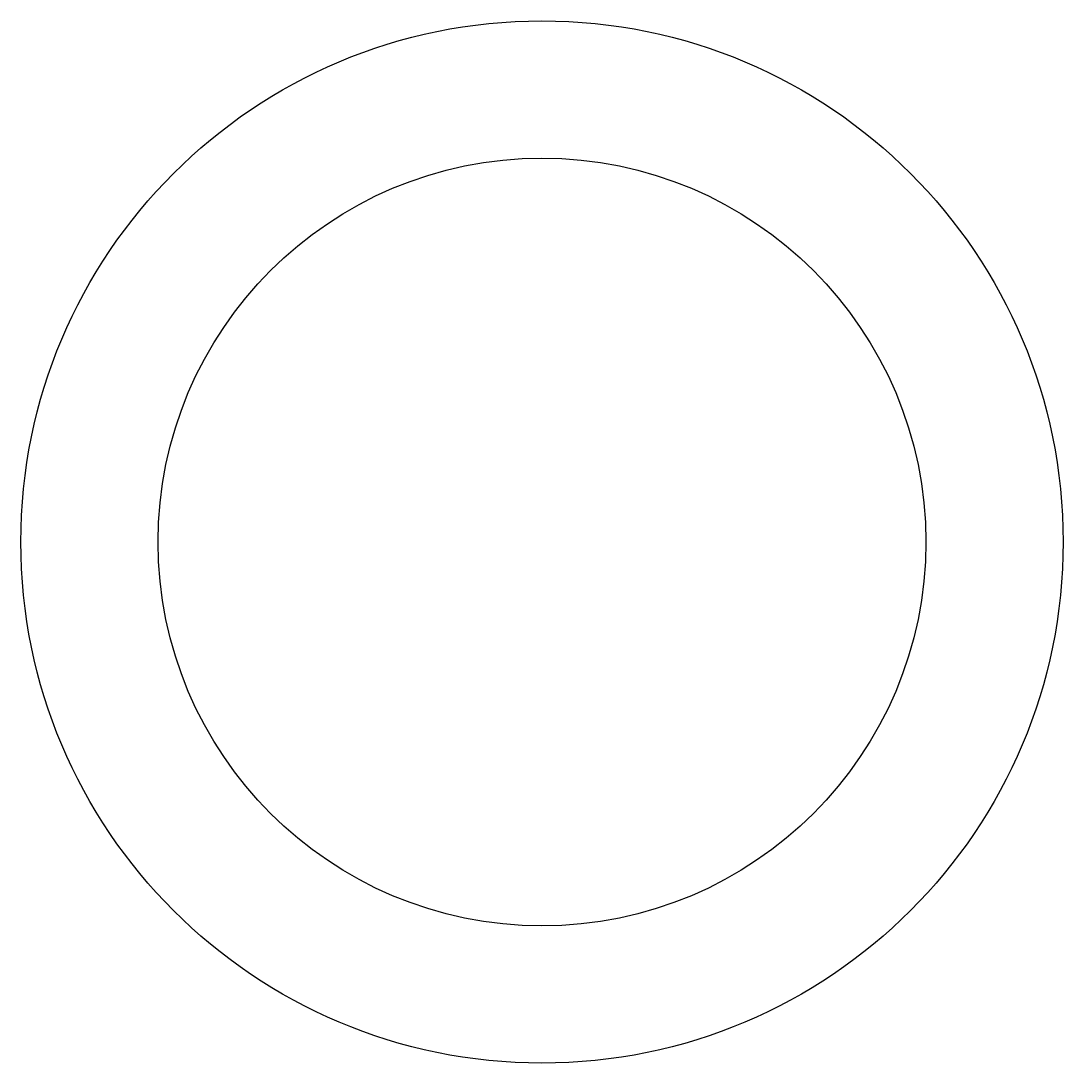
# Model space of a CAD drawing. Header units: millimetres. Extents: x -72 to 709, y 573 to 1354.
import ezdxf

# ---------------------------------------------------------------- set-up
doc = ezdxf.new("R2010")
doc.units = ezdxf.units.MM
doc.layers.add('Контур', color=4, linetype='Continuous')

msp = doc.modelspace()

# ---------------------------------------------------------------- linework, layer by layer
at = {"layer": 'Контур'}
for radius in [390.72, 287.8]:
    msp.add_circle((318.6, 963.56, 400), radius, dxfattribs=at)

doc.saveas('drawing.dxf')
